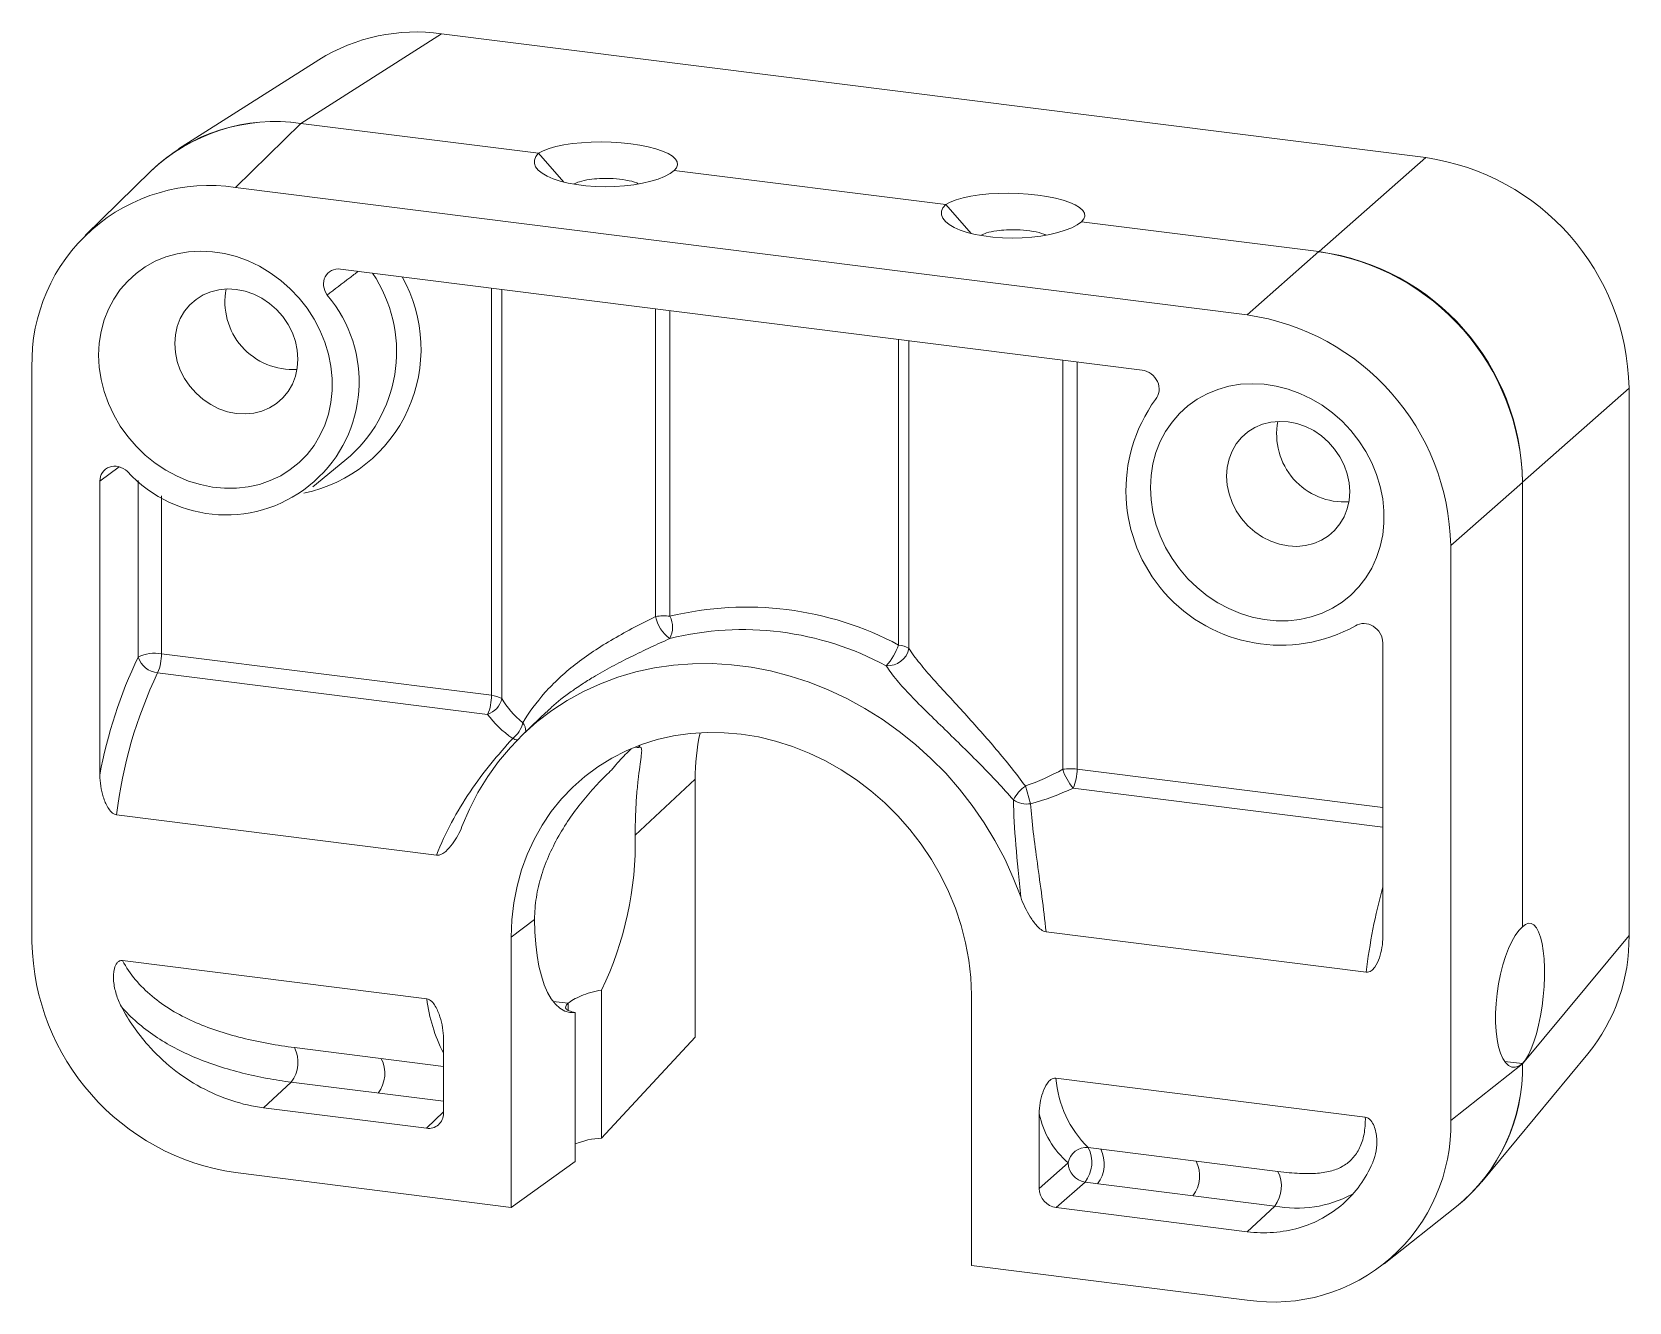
# Paper-space layout '_Dimetric' of a CAD drawing. Header units: millimetres. Extents: x -21.4 to 22.6, y -10.9 to 24.1.
import ezdxf

# ---------------------------------------------------------------- set-up
doc = ezdxf.new("R2010")
doc.units = ezdxf.units.MM

psp = doc.layouts.new('_Dimetric')

# ---------------------------------------------------------------- linework, layer by layer
at = {"color": 7, "linetype": 'Continuous', "lineweight": 15}
for p, q in [((-10.154, 24.04), (-14.039, 21.568)), ((16.978, 20.622), (-10.154, 24.04)), ((-13.537, 23.323), (-17.405, 20.861)), ((-14.032, 21.567), (-15.836, 19.8)), ((-14.039, 21.568), (-14.032, 21.567)), ((-7.483, 20.742), (-14.032, 21.567)), ((-6.783, 19.948), (-7.483, 20.742)), ((-18.164, 20.258), (-19.983, 18.477)), ((3.742, 19.328), (-3.742, 20.27)), ((14.039, 18.03), (16.978, 20.622)), ((12.053, 16.286), (-15.836, 19.8)), ((4.442, 18.534), (3.742, 19.328)), ((14.032, 18.031), (7.483, 18.856)), ((12.053, 16.286), (14.032, 18.031)), ((14.032, 18.031), (14.039, 18.03)), ((9.161, 14.765), (-12.944, 17.55)), ((-21.448, 14.851), (-21.448, -1.003)), ((22.582, 14.267), (19.644, 11.675)), ((22.582, -0.823), (22.582, 14.267)), ((-13.709, 11.549), (-12.666, 12.402)), ((-19.577, 11.699), (-19.577, 3.6)), ((19.644, 11.668), (17.665, 9.923)), ((19.644, 11.675), (19.644, 11.668)), ((19.644, -0.589), (19.644, 11.668)), ((17.665, -5.93), (17.665, 9.923)), ((15.794, -0.856), (15.794, 7.243)), ((-17.878, 6.942), (-8.78, 5.796)), ((-8.886, 5.27), (-17.985, 6.417)), ((-7.262, 5.339), (-7.886, 4.746)), ((-4.687, 4.412), (-4.728, 4.354)), ((-3.163, 3.481), (-4.817, 1.941)), ((-3.163, -3.634), (-3.163, 3.481)), ((5.939, 3.296), (6.083, 2.808)), ((-10.293, 1.389), (-19.117, 2.501)), ((-8.234, -0.869), (-7.592, -0.382)), ((-8.234, -0.869), (-8.234, -8.324)), ((15.334, -1.84), (6.51, -0.728)), ((19.644, -4.368), (22.582, -0.823)), ((-18.951, -1.517), (-10.565, -2.574)), ((-5.745, -2.33), (-5.745, -6.415)), ((4.451, -9.922), (4.451, -2.467)), ((-7.082, -2.643), (-6.665, -2.696)), ((-6.665, -2.892), (-6.665, -2.696)), ((-6.477, -2.948), (-6.477, -7.061)), ((-14.212, -3.917), (-10.105, -4.435)), ((-10.105, -5.731), (-10.105, -3.674)), ((-5.745, -6.415), (-3.163, -3.634)), ((17.665, -5.93), (19.644, -4.361)), ((18.522, -7.62), (21.448, -4.09)), ((19.644, -4.36), (19.151, -4.298)), ((19.644, -4.361), (19.644, -4.36)), ((19.644, -4.361), (19.644, -4.368)), ((6.782, -4.759), (15.312, -5.834)), ((-14.3, -4.871), (-15.061, -5.578)), ((-10.105, -5.399), (-14.3, -4.871)), ((-15.061, -5.578), (-10.572, -6.143)), ((6.322, -5.743), (6.322, -7.8)), ((7.674, -6.674), (12.902, -7.333)), ((-15.836, -7.366), (-8.234, -8.324)), ((-8.234, -8.324), (-6.477, -7.061)), ((6.322, -7.8), (7.119, -7.098)), ((7.586, -7.628), (6.789, -8.331)), ((12.815, -8.287), (7.586, -7.628)), ((6.789, -8.331), (12.053, -8.994)), ((12.815, -8.287), (12.053, -8.994)), ((15.834, -9.88), (17.829, -8.298)), ((4.451, -9.922), (12.053, -10.879))]:
    psp.add_line(p, q, dxfattribs=at)
at = {"color": 8, "linetype": 'Continuous', "lineweight": 15}
for p, q in [((-8.78, 5.796), (-8.78, 17.025)), ((-8.495, 16.989), (-8.495, 5.705)), ((-4.254, 7.97), (-4.254, 16.455)), ((-3.86, 16.405), (-3.86, 7.976)), ((2.445, 7.182), (2.445, 15.611)), ((2.73, 15.575), (2.73, 7.091)), ((6.971, 3.756), (6.971, 15.041)), ((7.365, 14.991), (7.365, 3.762)), ((-19.044, 12.097), (-19.577, 11.699)), ((-18.52, 6.848), (-18.52, 11.72)), ((-17.878, 11.301), (-17.878, 6.942)), ((7.365, 3.762), (15.794, 2.7)), ((15.794, 2.161), (7.259, 3.236)), ((-10.572, -6.143), (-10.105, -5.685))]:
    psp.add_line(p, q, dxfattribs=at)
at = {"color": 7, "linetype": 'Continuous', "lineweight": 15, "flags": 128}
for points in [[(-3.742, 20.27), (-3.858, 20.185), (-4.007, 20.105), (-4.184, 20.033), (-4.387, 19.97), (-4.612, 19.917), (-4.855, 19.874), (-5.112, 19.844), (-5.378, 19.826), (-5.648, 19.82), (-5.916, 19.827), (-6.18, 19.846), (-6.432, 19.878), (-6.67, 19.922), (-6.887, 19.976), (-7.082, 20.04), (-7.249, 20.113), (-7.387, 20.193), (-7.492, 20.279), (-7.562, 20.37), (-7.597, 20.463), (-7.595, 20.557), (-7.557, 20.651), (-7.483, 20.742)], [(-3.742, 20.27), (-3.676, 20.346), (-3.648, 20.425), (-3.658, 20.504), (-3.705, 20.583), (-3.79, 20.66), (-3.91, 20.734), (-4.063, 20.803), (-4.247, 20.865), (-4.457, 20.92), (-4.69, 20.967), (-4.941, 21.005), (-5.205, 21.032), (-5.478, 21.049), (-5.754, 21.055), (-6.029, 21.05), (-6.296, 21.035), (-6.55, 21.008), (-6.788, 20.972), (-7.004, 20.926), (-7.194, 20.872), (-7.355, 20.81), (-7.483, 20.742)], [(7.483, 18.856), (7.549, 18.932), (7.577, 19.011), (7.567, 19.09), (7.52, 19.169), (7.435, 19.246), (7.315, 19.32), (7.162, 19.389), (6.978, 19.451), (6.768, 19.506), (6.535, 19.553), (6.284, 19.591), (6.02, 19.618), (5.747, 19.635), (5.471, 19.641), (5.196, 19.636), (4.929, 19.62), (4.675, 19.594), (4.437, 19.558), (4.221, 19.512), (4.031, 19.457), (3.87, 19.396), (3.742, 19.328)], [(7.483, 18.856), (7.367, 18.771), (7.218, 18.691), (7.041, 18.619), (6.838, 18.556), (6.613, 18.503), (6.37, 18.46), (6.113, 18.43), (5.847, 18.411), (5.577, 18.406), (5.308, 18.413), (5.045, 18.432), (4.793, 18.464), (4.555, 18.507), (4.338, 18.562), (4.143, 18.626), (3.976, 18.699), (3.838, 18.779), (3.733, 18.865), (3.663, 18.956), (3.628, 19.049), (3.63, 19.143), (3.668, 19.237), (3.742, 19.328)], [(-19.611, 15.178), (-19.594, 15.51), (-19.543, 15.833), (-19.459, 16.146), (-19.342, 16.444), (-19.194, 16.724), (-19.016, 16.984), (-18.81, 17.22), (-18.578, 17.43), (-18.324, 17.612), (-18.049, 17.764), (-17.756, 17.884), (-17.449, 17.972), (-17.13, 18.025), (-16.804, 18.044), (-16.473, 18.028), (-16.142, 17.978), (-15.813, 17.893), (-15.49, 17.776), (-15.177, 17.626), (-14.877, 17.447), (-14.592, 17.239), (-14.327, 17.005), (-14.084, 16.747), (-13.865, 16.469), (-13.673, 16.172), (-13.509, 15.861), (-13.376, 15.538), (-13.276, 15.206), (-13.208, 14.871), (-13.174, 14.534), (-13.174, 14.2), (-13.208, 13.872), (-13.276, 13.553), (-13.376, 13.247), (-13.509, 12.958), (-13.673, 12.687), (-13.865, 12.439), (-14.084, 12.216), (-14.327, 12.019), (-14.592, 11.852), (-14.877, 11.716), (-15.177, 11.612), (-15.49, 11.542), (-15.813, 11.505), (-16.142, 11.504), (-16.473, 11.537), (-16.804, 11.605), (-17.13, 11.706), (-17.449, 11.839), (-17.756, 12.004), (-18.049, 12.198), (-18.324, 12.419), (-18.578, 12.665), (-18.81, 12.934), (-19.016, 13.222), (-19.194, 13.526), (-19.342, 13.844), (-19.459, 14.171), (-19.543, 14.505), (-19.594, 14.842), (-19.611, 15.178)], [(-14.117, 15.066), (-14.134, 15.312), (-14.186, 15.557), (-14.27, 15.796), (-14.386, 16.025), (-14.532, 16.239), (-14.703, 16.433), (-14.897, 16.604), (-15.109, 16.747), (-15.336, 16.861), (-15.573, 16.943), (-15.815, 16.991), (-16.056, 17.004), (-16.293, 16.982), (-16.52, 16.925), (-16.733, 16.835), (-16.926, 16.713), (-17.098, 16.562), (-17.243, 16.385), (-17.359, 16.185), (-17.444, 15.967), (-17.495, 15.735), (-17.512, 15.494), (-17.495, 15.248), (-17.444, 15.003), (-17.359, 14.764), (-17.243, 14.535), (-17.098, 14.321), (-16.926, 14.127), (-16.733, 13.956), (-16.52, 13.812), (-16.293, 13.698), (-16.056, 13.617), (-15.815, 13.569), (-15.573, 13.556), (-15.336, 13.578), (-15.109, 13.634), (-14.897, 13.725), (-14.703, 13.847), (-14.532, 13.998), (-14.386, 14.175), (-14.27, 14.374), (-14.186, 14.593), (-14.134, 14.825), (-14.117, 15.066)], [(9.386, 11.524), (9.403, 11.856), (9.455, 12.18), (9.539, 12.493), (9.656, 12.791), (9.804, 13.071), (9.982, 13.331), (10.188, 13.567), (10.419, 13.777), (10.674, 13.959), (10.949, 14.111), (11.242, 14.231), (11.549, 14.318), (11.868, 14.372), (12.194, 14.39), (12.524, 14.375), (12.856, 14.324), (13.185, 14.24), (13.508, 14.122), (13.821, 13.973), (14.121, 13.794), (14.406, 13.586), (14.671, 13.352), (14.914, 13.094), (15.133, 12.815), (15.325, 12.519), (15.489, 12.207), (15.621, 11.884), (15.722, 11.553), (15.79, 11.217), (15.824, 10.881), (15.824, 10.546), (15.79, 10.218), (15.722, 9.899), (15.621, 9.594), (15.489, 9.304), (15.325, 9.034), (15.133, 8.786), (14.914, 8.562), (14.671, 8.366), (14.406, 8.199), (14.121, 8.062), (13.821, 7.959), (13.508, 7.888), (13.185, 7.852), (12.856, 7.851), (12.524, 7.884), (12.194, 7.951), (11.868, 8.052), (11.549, 8.186), (11.242, 8.35), (10.949, 8.544), (10.674, 8.766), (10.419, 9.012), (10.188, 9.28), (9.982, 9.568), (9.804, 9.873), (9.656, 10.19), (9.539, 10.518), (9.455, 10.852), (9.403, 11.189), (9.386, 11.524)], [(14.881, 11.413), (14.864, 11.658), (14.812, 11.903), (14.727, 12.143), (14.611, 12.372), (14.466, 12.585), (14.295, 12.78), (14.101, 12.95), (13.888, 13.094), (13.661, 13.208), (13.425, 13.29), (13.183, 13.338), (12.942, 13.351), (12.705, 13.329), (12.478, 13.272), (12.265, 13.182), (12.071, 13.06), (11.9, 12.909), (11.755, 12.732), (11.639, 12.532), (11.554, 12.314), (11.503, 12.082), (11.485, 11.84), (11.503, 11.595), (11.554, 11.35), (11.639, 11.11), (11.755, 10.881), (11.9, 10.668), (12.071, 10.473), (12.265, 10.303), (12.478, 10.159), (12.705, 10.045), (12.942, 9.963), (13.183, 9.915), (13.425, 9.902), (13.661, 9.924), (13.888, 9.981), (14.101, 10.071), (14.295, 10.193), (14.466, 10.344), (14.611, 10.521), (14.727, 10.721), (14.812, 10.939), (14.864, 11.171), (14.881, 11.413)], [(-9.593, 2.179), (-9.389, 2.657), (-9.152, 3.116), (-8.885, 3.554), (-8.587, 3.97), (-8.26, 4.362), (-7.905, 4.728), (-7.525, 5.066), (-7.12, 5.375), (-6.693, 5.653), (-6.245, 5.9), (-5.778, 6.114), (-5.295, 6.295), (-4.796, 6.441), (-4.285, 6.552), (-3.764, 6.628), (-3.235, 6.668), (-2.7, 6.672), (-2.161, 6.64), (-1.622, 6.572), (-1.083, 6.468), (-0.548, 6.329), (-0.019, 6.156), (0.502, 5.949), (1.013, 5.709), (1.511, 5.437), (1.995, 5.135), (2.462, 4.803), (2.91, 4.443), (3.337, 4.057), (3.742, 3.646), (4.122, 3.212), (4.477, 2.757), (4.804, 2.283), (5.102, 1.792), (5.369, 1.286), (5.606, 0.768), (5.81, 0.238)], [(4.451, -2.467), (4.433, -1.987), (4.38, -1.506), (4.292, -1.025), (4.169, -0.547), (4.013, -0.077), (3.823, 0.386), (3.601, 0.836), (3.349, 1.273), (3.067, 1.693), (2.758, 2.094), (2.422, 2.474), (2.063, 2.832), (1.681, 3.164), (1.28, 3.468), (0.86, 3.745), (0.426, 3.991), (-0.022, 4.205), (-0.48, 4.386), (-0.946, 4.534), (-1.418, 4.647), (-1.892, 4.724), (-2.365, 4.766), (-2.837, 4.772), (-3.303, 4.742), (-3.761, 4.676), (-4.209, 4.574), (-4.643, 4.438), (-5.063, 4.268), (-5.464, 4.064), (-5.846, 3.828), (-6.205, 3.561), (-6.541, 3.266), (-6.85, 2.942), (-7.132, 2.593), (-7.384, 2.22), (-7.606, 1.825), (-7.796, 1.411), (-7.952, 0.98), (-8.075, 0.533), (-8.163, 0.075), (-8.216, -0.394), (-8.234, -0.869)], [(-6.477, -2.948), (-6.621, -2.947), (-6.76, -2.909), (-6.892, -2.834), (-7.015, -2.723), (-7.13, -2.577), (-7.234, -2.396), (-7.326, -2.184), (-7.405, -1.942), (-7.472, -1.673), (-7.524, -1.38), (-7.561, -1.064), (-7.584, -0.73), (-7.592, -0.382)], [(19.644, -4.36), (19.543, -4.428), (19.444, -4.459), (19.348, -4.453), (19.259, -4.41), (19.176, -4.331), (19.102, -4.217), (19.038, -4.071), (18.985, -3.895), (18.945, -3.692), (18.918, -3.467), (18.904, -3.223), (18.904, -2.966), (18.918, -2.699), (18.945, -2.428), (18.985, -2.157), (19.038, -1.893), (19.102, -1.64), (19.176, -1.402), (19.259, -1.185), (19.348, -0.991), (19.444, -0.826), (19.543, -0.691), (19.644, -0.589)], [(19.644, -4.36), (19.726, -4.256), (19.808, -4.118), (19.886, -3.95), (19.959, -3.755), (20.027, -3.535), (20.088, -3.297), (20.14, -3.042), (20.183, -2.778), (20.216, -2.508), (20.239, -2.237), (20.25, -1.97), (20.25, -1.714), (20.239, -1.471), (20.216, -1.247), (20.183, -1.045), (20.14, -0.871), (20.088, -0.726), (20.027, -0.613), (19.959, -0.536), (19.886, -0.494), (19.808, -0.489), (19.726, -0.521), (19.644, -0.589)]]:
    psp.add_lwpolyline(points, dxfattribs=at)
at = {"color": 7, "linetype": 'Continuous', "lineweight": 15}
for centre, radius, start, end in [((-10.855, 19.009), 5.079, 82.0691, 121.8742), ((-14.742, 16.631), 4.986, 81.8129, 133.5698), ((-14.763, 16.696), 4.925, 81.5413, 133.676), ((16.043, 14.149), 6.54, 1.0341, 81.7852), ((-16.567, 14.972), 4.883, 81.3954, 181.4238), ((13.094, 11.547), 6.551, 1.056, 81.7633), ((13.157, 11.603), 6.487, 0.6321, 82.1871), ((-16.102, 14.444), 3.673, 222.2655, 40.5537), ((-14.263, 16.648), 1.867, 169.0429, 273.7763), ((11.115, 9.802), 6.551, 1.056, 81.7633), ((12.979, 11.446), 4.267, 143.9832, 298.8361), ((14.734, 12.995), 1.867, 169.0429, 273.7763), ((-4.036, 6.554), 1.433, 82.9391, 98.7608), ((-3.299, 8.153), 0.972, 190.8439, 234.4525), ((-4.46, 7.674), 0.672, 332.3761, 26.7332), ((-1.745, -0.66), 8.891, 61.8806, 103.7579), ((-1.855, -0.742), 8.35, 61.7101, 103.9284), ((0.699, 7.841), 1.867, 318.773, 339.3341), ((2.14, 7.212), 0.602, 266.4951, 348.4013), ((2.405, 6.568), 0.615, 58.1446, 86.2182), ((-7.123, 1.342), 12.657, 154.2113, 169.7199), ((-18.062, 5.96), 0.999, 79.4287, 117.2947), ((-17.918, 7.046), 0.633, 198.2172, 264.0052), ((-19.163, 6.928), 1.285, 336.5351, 0.629), ((-6.508, 0.976), 12.701, 154.6379, 173.1072), ((-10.065, 5.782), 1.285, 336.5351, 0.629), ((-8.82, 5.182), 0.615, 58.1446, 86.2182), ((-9.077, 5.835), 0.596, 288.7298, 347.3951), ((-8.692, 5.229), 0.799, 308.7141, 346.3855), ((2.907, 3.49), 6.071, 167.8838, 180.0853), ((7.189, 2.34), 1.433, 82.9391, 98.7608), ((8.377, 4.196), 1.474, 197.3569, 220.6329), ((6.08, 3.748), 1.285, 336.5351, 0.629), ((6.559, 2.437), 1.059, 125.8363, 153.4455), ((5.977, 3.453), 0.654, 236.0374, 279.3151), ((-14.178, 1.738), 9.363, 334.2482, 1.243), ((17.517, -0.894), 5.066, 320.8901, 0.805), ((-14.898, -0.882), 6.551, 181.056, 261.7633), ((-15.014, -4.324), 0.899, 322.6063, 26.9174), ((-12.619, -4.626), 0.899, 322.6063, 26.9174), ((14.69, -4.464), 4.955, 309.0743, 1.1815), ((14.748, -4.491), 4.897, 308.9836, 1.4375), ((9.754, -4.541), 2.98, 184.2116, 225.7266), ((-10.512, -5.741), 0.407, 261.3954, 1.4238), ((8.74, -5.232), 2.472, 191.9457, 229.004), ((12.784, -6.052), 4.883, 261.3954, 1.4238), ((-5.676, -8.454), 2.04, 91.9504, 113.1315), ((7.628, -7.19), 0.518, 84.9257, 169.7136), ((6.872, -7.082), 0.899, 322.6063, 26.9174), ((7.214, -7.125), 0.899, 322.6063, 26.9174), ((7.67, -7.083), 0.552, 181.5472, 261.272), ((9.845, -7.456), 0.899, 322.6063, 26.9174), ((12.1, -7.74), 0.899, 322.6063, 26.9174), ((6.868, -7.79), 0.546, 181.056, 261.7633)]:
    psp.add_arc(centre, radius, start, end, dxfattribs=at)
at = {"color": 8, "linetype": 'Continuous', "lineweight": 15}
for centre, radius, start, end in [((-14.779, 15.341), 4.057, 281.7921, 29.4568), ((-15.272, 15.27), 3.875, 312.2545, 34.0197), ((-8.279, 4.777), 0.449, 2.7024, 36.0415), ((-7.966, 5.087), 0.532, 244.7252, 258.7941), ((31.795, -3.844), 16.583, 164.7777, 173.0564), ((-6.16, -2.028), 4.439, 187.0702, 207.2874), ((13.428, -5.145), 3.201, 258.9564, 298.259)]:
    psp.add_arc(centre, radius, start, end, dxfattribs=at)
at = {"color": 7, "linetype": 'Continuous', "lineweight": 15}
for points, knots in [([(-4.728, 19.9), (-4.743, 19.909), (-4.823, 19.953), (-5.067, 20.008), (-5.423, 20.052), (-5.779, 20.052), (-6.095, 20.02), (-6.35, 19.97), (-6.464, 19.918), (-6.513, 19.896)], [0, 0, 0, 0, 0.043229, 0.224161, 0.405092, 0.586022, 0.721251, 0.880325, 1, 1, 1, 1]), ([(6.497, 18.486), (6.482, 18.495), (6.402, 18.539), (6.158, 18.594), (5.802, 18.638), (5.446, 18.638), (5.13, 18.606), (4.875, 18.556), (4.761, 18.504), (4.712, 18.482)], [0, 0, 0, 0, 0.043229, 0.224161, 0.405092, 0.586022, 0.721251, 0.880325, 1, 1, 1, 1]), ([(-13.311, 16.833), (-13.365, 16.909), (-13.399, 16.997), (-13.418, 17.174), (-13.402, 17.263), (-13.327, 17.411), (-13.267, 17.471), (-13.118, 17.547), (-13.032, 17.561), (-12.944, 17.55)], [0, 0, 0, 0, 0.25, 0.25, 0.5, 0.5, 0.75, 0.75, 1, 1, 1, 1]), ([(9.161, 14.765), (9.249, 14.754), (9.335, 14.717), (9.482, 14.606), (9.543, 14.53), (9.619, 14.363), (9.635, 14.271), (9.616, 14.097), (9.582, 14.018), (9.528, 13.955)], [0, 0, 0, 0, 0.25, 0.25, 0.5, 0.5, 0.75, 0.75, 1, 1, 1, 1]), ([(-19.577, 11.699), (-19.577, 11.788), (-19.552, 11.872), (-19.46, 12.009), (-19.392, 12.062), (-19.235, 12.119), (-19.147, 12.123), (-18.972, 12.082), (-18.889, 12.038), (-18.82, 11.974)], [0, 0, 0, 0, 0.25, 0.25, 0.5, 0.5, 0.75, 0.75, 1, 1, 1, 1]), ([(-7.916, 5.041), (-7.746, 5.326), (-7.546, 5.601), (-7.185, 6.005), (-7.055, 6.137), (-6.778, 6.396), (-6.63, 6.522), (-6.314, 6.77), (-6.145, 6.892), (-5.791, 7.129), (-5.607, 7.242), (-5.226, 7.464), (-5.029, 7.572), (-4.64, 7.776), (-4.446, 7.874), (-4.254, 7.97)], [0, 0, 0, 0, 0.25, 0.25, 0.375, 0.375, 0.5, 0.5, 0.625, 0.625, 0.75, 0.75, 0.875, 0.875, 1, 1, 1, 1]), ([(15.037, 7.709), (15.106, 7.755), (15.189, 7.778), (15.362, 7.776), (15.452, 7.749), (15.609, 7.653), (15.676, 7.584), (15.769, 7.422), (15.794, 7.332), (15.794, 7.243)], [0, 0, 0, 0, 0.25, 0.25, 0.5, 0.5, 0.75, 0.75, 1, 1, 1, 1]), ([(2.73, 7.091), (2.812, 6.959), (2.914, 6.821), (3.142, 6.537), (3.267, 6.392), (3.535, 6.09), (3.679, 5.932), (3.972, 5.614), (4.12, 5.453), (4.418, 5.128), (4.568, 4.961), (4.862, 4.629), (5.005, 4.463), (5.424, 3.966), (5.689, 3.633), (5.939, 3.296)], [0, 0, 0, 0, 0.125, 0.125, 0.25, 0.25, 0.375, 0.375, 0.5, 0.5, 0.625, 0.625, 0.75, 0.75, 1, 1, 1, 1]), ([(5.612, 2.911), (5.324, 3.239), (5.02, 3.562), (4.544, 4.047), (4.382, 4.208), (4.052, 4.533), (3.885, 4.696), (3.557, 5.013), (3.396, 5.17), (3.08, 5.48), (2.928, 5.633), (2.647, 5.927), (2.517, 6.07), (2.285, 6.349), (2.184, 6.482), (2.103, 6.61)], [0, 0, 0, 0, 0.25, 0.25, 0.375, 0.375, 0.5, 0.5, 0.625, 0.625, 0.75, 0.75, 0.875, 0.875, 1, 1, 1, 1]), ([(-6.461, 5.982), (-6.5, 5.955), (-6.743, 5.789), (-7.019, 5.574), (-7.213, 5.379), (-7.257, 5.334)], [0, 0, 0, 0, 0.130558, 0.799588, 1, 1, 1, 1]), ([(-10.293, 1.389), (-10.174, 1.7), (-10.035, 2), (-9.725, 2.582), (-9.552, 2.865), (-9.002, 3.677), (-8.601, 4.162), (-8.193, 4.606)], [0, 0, 0, 0, 0.25, 0.25, 0.5, 0.5, 1, 1, 1, 1]), ([(-4.929, 4.317), (-4.983, 4.267), (-5.095, 4.163), (-5.266, 3.98), (-5.387, 3.838), (-5.45, 3.758), (-5.461, 3.744)], [0, 0, 0, 0, 0.294397, 0.608807, 0.93178, 1, 1, 1, 1]), ([(-4.728, 4.354), (-4.74, 4.357), (-4.767, 4.362), (-4.802, 4.368), (-4.821, 4.37)], [0, 0, 0, 0, 0.475188, 1, 1, 1, 1]), ([(-4.817, 1.941), (-4.817, 2.143), (-4.814, 2.334), (-4.8, 2.696), (-4.79, 2.868), (-4.766, 3.188), (-4.752, 3.333), (-4.722, 3.597), (-4.706, 3.716), (-4.678, 3.924), (-4.665, 4.013), (-4.646, 4.162), (-4.639, 4.223), (-4.638, 4.313), (-4.644, 4.343), (-4.671, 4.372), (-4.694, 4.371), (-4.728, 4.354)], [0, 0, 0, 0, 0.125, 0.125, 0.25, 0.25, 0.375, 0.375, 0.5, 0.5, 0.625, 0.625, 0.75, 0.75, 0.875, 0.875, 1, 1, 1, 1]), ([(-19.117, 2.501), (-19.168, 2.507), (-19.216, 2.537), (-19.294, 2.612), (-19.326, 2.656), (-19.41, 2.795), (-19.449, 2.893), (-19.546, 3.194), (-19.577, 3.397), (-19.577, 3.6)], [0, 0, 0, 0, 0.125, 0.125, 0.25, 0.25, 0.5, 0.5, 1, 1, 1, 1]), ([(-7.592, -0.382), (-7.592, -0.181), (-7.575, 0.021), (-7.511, 0.426), (-7.462, 0.632), (-7.338, 1.035), (-7.263, 1.232), (-7.09, 1.616), (-6.992, 1.805), (-6.783, 2.166), (-6.671, 2.338), (-6.437, 2.668), (-6.314, 2.826), (-6.067, 3.122), (-5.944, 3.26), (-5.699, 3.517), (-5.577, 3.637), (-5.461, 3.744)], [0, 0, 0, 0, 0.125, 0.125, 0.25, 0.25, 0.375, 0.375, 0.5, 0.5, 0.625, 0.625, 0.75, 0.75, 0.875, 0.875, 1, 1, 1, 1]), ([(5.81, 0.238), (5.763, 0.738), (5.715, 1.218), (5.64, 2.109), (5.613, 2.524), (5.612, 2.911)], [0, 0, 0, 0, 0.5, 0.5, 1, 1, 1, 1]), ([(6.083, 2.808), (6.113, 2.308), (6.188, 1.763), (6.312, 0.866), (6.355, 0.556), (6.437, -0.075), (6.476, -0.397), (6.51, -0.728)], [0, 0, 0, 0, 0.5, 0.5, 0.75, 0.75, 1, 1, 1, 1]), ([(-9.593, 2.179), (-9.661, 2.004), (-9.748, 1.843), (-9.91, 1.624), (-9.97, 1.554), (-10.075, 1.464), (-10.113, 1.437), (-10.197, 1.396), (-10.243, 1.383), (-10.293, 1.389)], [0, 0, 0, 0, 0.5, 0.5, 0.75, 0.75, 0.875, 0.875, 1, 1, 1, 1]), ([(6.51, -0.728), (6.46, -0.722), (6.414, -0.696), (6.331, -0.635), (6.293, -0.599), (6.189, -0.484), (6.13, -0.4), (5.965, -0.138), (5.877, 0.046), (5.81, 0.238)], [0, 0, 0, 0, 0.125, 0.125, 0.25, 0.25, 0.5, 0.5, 1, 1, 1, 1]), ([(15.794, -0.856), (15.794, -1.06), (15.763, -1.254), (15.667, -1.531), (15.626, -1.62), (15.543, -1.737), (15.511, -1.773), (15.433, -1.828), (15.385, -1.846), (15.334, -1.84)], [0, 0, 0, 0, 0.5, 0.5, 0.75, 0.75, 0.875, 0.875, 1, 1, 1, 1]), ([(-18.983, -2.789), (-19.042, -2.678), (-19.089, -2.563), (-19.161, -2.328), (-19.186, -2.208), (-19.207, -1.969), (-19.204, -1.847), (-19.16, -1.68), (-19.139, -1.626), (-19.085, -1.56), (-19.063, -1.541), (-19.011, -1.518), (-18.981, -1.514), (-18.951, -1.517)], [0, 0, 0, 0, 0.25, 0.25, 0.5, 0.5, 0.75, 0.75, 0.875, 0.875, 0.9375, 0.9375, 1, 1, 1, 1]), ([(-18.951, -1.517), (-18.852, -1.708), (-18.731, -1.885), (-18.458, -2.211), (-18.305, -2.361), (-17.971, -2.639), (-17.789, -2.768), (-17.407, -3), (-17.207, -3.103), (-16.791, -3.291), (-16.575, -3.374), (-16.125, -3.526), (-15.891, -3.593), (-15.418, -3.71), (-15.174, -3.762), (-14.686, -3.851), (-14.446, -3.888), (-14.212, -3.917)], [0, 0, 0, 0, 0.125, 0.125, 0.25, 0.25, 0.375, 0.375, 0.5, 0.5, 0.625, 0.625, 0.75, 0.75, 0.875, 0.875, 1, 1, 1, 1]), ([(-10.565, -2.574), (-10.514, -2.58), (-10.466, -2.61), (-10.387, -2.686), (-10.356, -2.73), (-10.272, -2.868), (-10.233, -2.966), (-10.136, -3.267), (-10.105, -3.47), (-10.105, -3.674)], [0, 0, 0, 0, 0.125, 0.125, 0.25, 0.25, 0.5, 0.5, 1, 1, 1, 1]), ([(-6.665, -2.696), (-6.591, -2.631), (-6.465, -2.558), (-6.143, -2.422), (-5.949, -2.362), (-5.745, -2.33)], [0, 0, 0, 0, 0.5, 0.5, 1, 1, 1, 1]), ([(-18.983, -2.789), (-18.784, -3.166), (-18.538, -3.521), (-17.837, -4.316), (-17.337, -4.717), (-16.243, -5.31), (-15.649, -5.504), (-15.061, -5.578)], [-0.266656, -0.266656, -0.266656, -0.266656, 0, 0, 0.392623, 0.392623, 0.785246, 0.785246, 0.785246, 0.785246]), ([(-14.3, -4.871), (-14.407, -4.857), (-14.52, -4.841), (-14.742, -4.806), (-14.855, -4.787), (-15.194, -4.724), (-15.424, -4.674), (-15.87, -4.563), (-16.089, -4.501), (-16.518, -4.362), (-16.729, -4.284), (-17.333, -4.032), (-17.708, -3.835), (-18.401, -3.366), (-18.717, -3.094), (-18.983, -2.789)], [0, 0, 0, 0, 0.0625, 0.0625, 0.125, 0.125, 0.25, 0.25, 0.375, 0.375, 0.5, 0.5, 0.75, 0.75, 1, 1, 1, 1]), ([(-6.477, -2.948), (-6.541, -2.935), (-6.594, -2.921), (-6.677, -2.89), (-6.707, -2.872), (-6.757, -2.811), (-6.737, -2.759), (-6.665, -2.696)], [0, 0, 0, 0, 0.25, 0.25, 0.5, 0.5, 1, 1, 1, 1]), ([(6.322, -5.743), (6.322, -5.54), (6.353, -5.345), (6.449, -5.069), (6.49, -4.979), (6.573, -4.863), (6.605, -4.826), (6.683, -4.771), (6.731, -4.753), (6.782, -4.759)], [0, 0, 0, 0, 0.5, 0.5, 0.75, 0.75, 0.875, 0.875, 1, 1, 1, 1]), ([(12.902, -7.333), (13.12, -7.361), (13.318, -7.379), (13.684, -7.396), (13.845, -7.394), (14.138, -7.371), (14.269, -7.348), (14.504, -7.281), (14.61, -7.237), (14.801, -7.123), (14.887, -7.053), (15.037, -6.888), (15.101, -6.793), (15.207, -6.572), (15.248, -6.445), (15.303, -6.162), (15.316, -6.006), (15.312, -5.834)], [0, 0, 0, 0, 0.125, 0.125, 0.25, 0.25, 0.375, 0.375, 0.5, 0.5, 0.625, 0.625, 0.75, 0.75, 0.875, 0.875, 1, 1, 1, 1]), ([(15.312, -5.834), (15.37, -5.841), (15.423, -5.88), (15.501, -5.973), (15.53, -6.028), (15.598, -6.194), (15.619, -6.31), (15.643, -6.654), (15.604, -6.878), (15.519, -7.079)], [0, 0, 0, 0, 0.125, 0.125, 0.25, 0.25, 0.5, 0.5, 1, 1, 1, 1]), ([(12.053, -8.994), (12.54, -9.055), (13.032, -9.019), (13.938, -8.755), (14.353, -8.528), (15.044, -7.918), (15.322, -7.535), (15.513, -7.094), (15.516, -7.087), (15.519, -7.079)], [-0.785246, -0.785246, -0.785246, -0.785246, -0.392623, -0.392623, 0, 0, 0.392623, 0.392623, 0.399465, 0.399465, 0.399465, 0.399465])]:
    psp.add_open_spline(points, degree=3, knots=knots, dxfattribs=at)
at = {"color": 8, "linetype": 'Continuous', "lineweight": 15}
for points, knots in [([(-12.454, 17.488), (-12.532, 17.428), (-12.817, 17.21), (-13.103, 16.991), (-13.311, 16.833)], [0, 0, 0, 0, 0.273287, 1, 1, 1, 1]), ([(-3.864, 7.362), (-4.038, 7.282), (-4.391, 7.12), (-4.936, 6.862), (-5.472, 6.588), (-5.918, 6.335), (-6.247, 6.131), (-6.402, 6.023), (-6.461, 5.982)], [0, 0, 0, 0, 0.196468, 0.399187, 0.592782, 0.791494, 0.921426, 1, 1, 1, 1])]:
    psp.add_open_spline(points, degree=3, knots=knots, dxfattribs=at)
at = {"color": 7, "linetype": 'Continuous', "lineweight": 15}
for points in [[(-8.495, 5.705), (-8.356, 5.47), (-8.161, 5.238), (-7.916, 5.041)], [(-8.193, 4.606), (-8.478, 4.801), (-8.713, 5.032), (-8.886, 5.27)], [(5.939, 3.296), (6.299, 3.416), (6.647, 3.58), (6.971, 3.756)], [(7.259, 3.236), (6.887, 3.067), (6.49, 2.915), (6.083, 2.808)]]:
    psp.add_open_spline(points, degree=3, dxfattribs=at)

doc.saveas('drawing.dxf')
